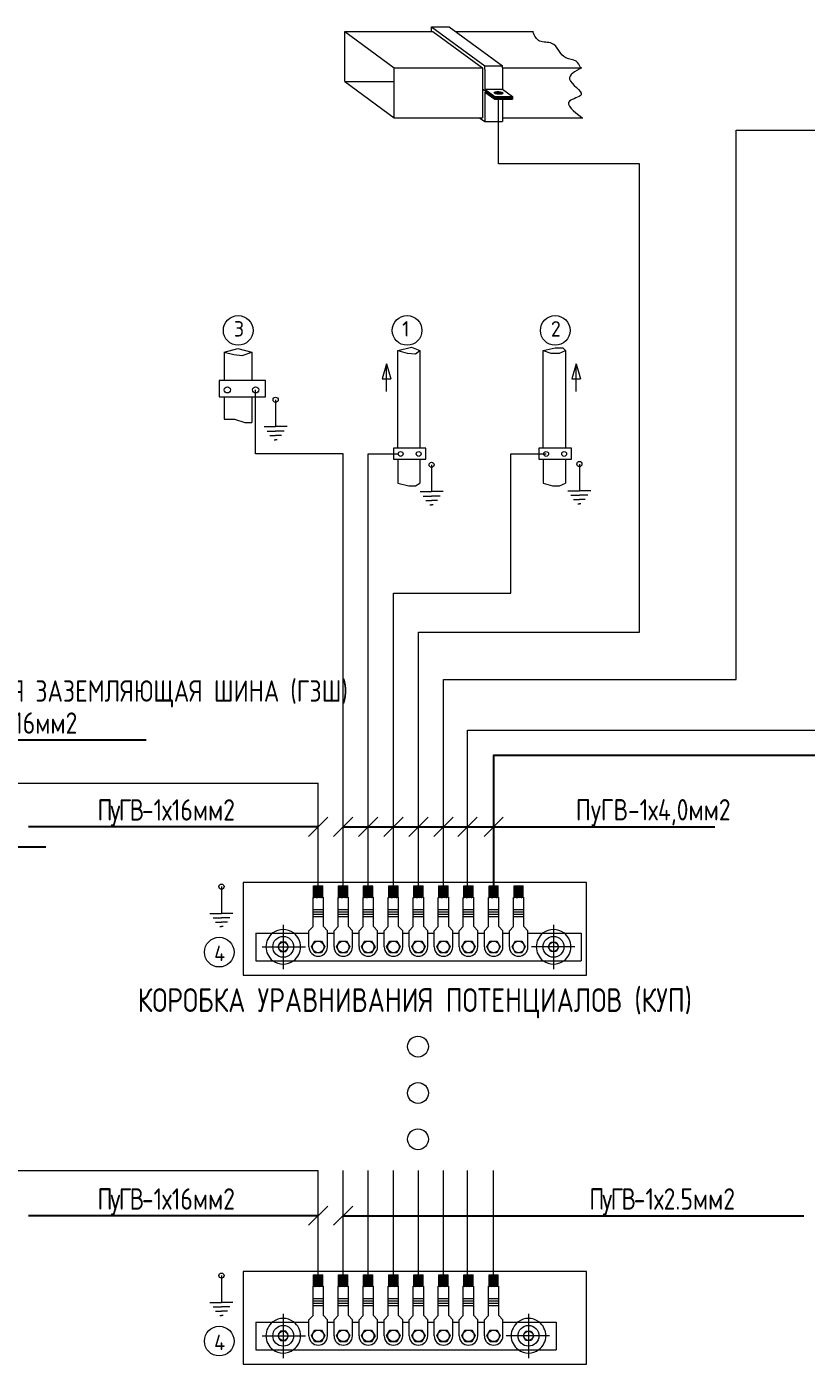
# Model space of a CAD drawing. Header units: millimetres. Extents: x -559267 to 5835, y 0 to 209897.
# Drawn here: x 507.2 to 572.9, y 494.6 to 607.3 of the extents above; entities that cross this region are included whole.
import ezdxf
from ezdxf import colors
from ezdxf.entities.mleader import LeaderData, LeaderLine
from ezdxf.enums import TextEntityAlignment as Align
from ezdxf.math import Vec2, Vec3

# ---------------------------------------------------------------- set-up
doc = ezdxf.new("R2010")
doc.units = ezdxf.units.MM
doc.layers.add('Номер кабеля', color=7, linetype='Continuous', lineweight=20)
doc.styles.add('GOST-2.304_Type-B', font='GOST_Common.ttf')
doc.styles.add('Unecom', font='GOST2304A_0.ttf', dxfattribs={"height": 2.5})

# ---------------------------------------------------------------- blocks, each defined once
blk = doc.blocks.new('_OBLIQUE')
at = {"color": 0, "linetype": 'ByBlock'}
blk.add_line((-0.5, -0.5), (0.5, 0.5), dxfattribs=at)
blk = doc.blocks.new('Схема КУП')
at = {"color": 7}
blk.add_lwpolyline([(-28.48, 35.48), (-38.42, 35.48), (-38.42, 43.1), (-82.88, 43.1), (-82.88, 32.12)], dxfattribs=at)
at = {"layer": 'Номер кабеля', "ltscale": 100}
for p, q in [((-95.44, 104.11, -1137.81), (-91.27, 101.06, -1137.81)), ((-95.44, 99.92, -1137.81), (-95.44, 104.11, -1137.81)), ((-95.44, 104.11, -1137.81), (-88, 104.11, -1137.81)), ((-88.12, 104.52, -1137.81), (-83.63, 101.24, -1137.81)), ((-88.12, 104.52, -1137.81), (-86.64, 104.52, -1137.81)), ((-88.12, 104.11, -1137.81), (-88.12, 104.52, -1137.81)), ((-88, 104.11, -1137.81), (-83.82, 101.06, -1137.81)), ((-86.64, 104.52, -1137.81), (-82.14, 101.24, -1137.81)), ((-86.07, 104.11, -1137.81), (-79.51, 104.11, -1137.81)), ((-91.27, 96.85, -1137.81), (-91.27, 101.06, -1137.81)), ((-91.27, 101.06, -1137.81), (-83.82, 101.06, -1137.81)), ((-83.82, 101.06, -1137.81), (-83.82, 96.85, -1137.81)), ((-83.63, 101.24, -1137.81), (-82.14, 101.24, -1137.81)), ((-83.63, 100.92, -1137.81), (-83.63, 101.24, -1137.81)), ((-83.63, 100.92, -1137.81), (-83.63, 99.25, -1137.81)), ((-82.14, 101.06, -1137.81), (-82.14, 101.24, -1137.81)), ((-82.14, 101.06, -1137.81), (-75.43, 101.06, -1137.81)), ((-82.14, 101.06, -1137.81), (-82.14, 99.25, -1137.81)), ((-95.44, 99.92, -1137.81), (-91.27, 99.92, -1137.81)), ((-95.44, 99.92, -1137.81), (-91.27, 96.85, -1137.81)), ((-83.82, 99.28, -1137.81), (-82.79, 98.52, -1137.81)), ((-83.63, 99.25, -1137.81), (-82.14, 99.25, -1137.81)), ((-83.63, 99.25, -1137.81), (-82.79, 98.64, -1137.81)), ((-82.14, 99.25, -1137.81), (-81.3, 98.64, -1137.81)), ((-83.63, 99.02, -1137.81), (-83.63, 96.71, -1137.81)), ((-83.63, 99.02, -1137.81), (-82.79, 98.41, -1137.81)), ((-82.79, 98.64, -1137.81), (-81.3, 98.64, -1137.81)), ((-82.79, 98.64, -1137.81), (-82.79, 98.52, -1137.81)), ((-82.79, 98.52, -1137.81), (-81.3, 98.52, -1137.81)), ((-82.79, 98.52, -1137.81), (-82.79, 98.41, -1137.81)), ((-82.79, 98.41, -1137.81), (-81.3, 98.41, -1137.81)), ((-82.14, 98.41, -1137.81), (-82.14, 96.53, -1137.81)), ((-81.3, 98.64, -1137.81), (-81.3, 98.52, -1137.81)), ((-81.3, 98.52, -1137.81), (-81.3, 98.41, -1137.81)), ((-91.27, 96.85, -1137.81), (-83.82, 96.85, -1137.81)), ((-84.07, 96.85, -1137.81), (-83.63, 96.53, -1137.81)), ((-83.63, 96.71, -1137.81), (-83.63, 96.53, -1137.81)), ((-83.63, 96.53, -1137.81), (-82.14, 96.53, -1137.81)), ((-82.14, 96.85, -1137.81), (-75.35, 96.85, -1137.81)), ((-105.59, 77.11), (-104.44, 77.4)), ((-105.59, 77.11), (-105.59, 74.7)), ((-105.59, 77.11), (-104.8, 76.89)), ((-104.8, 76.89), (-104.08, 76.82)), ((-104.44, 77.4), (-103.28, 77.11)), ((-104.08, 76.82), (-103.28, 77.11)), ((-103.28, 77.11), (-103.28, 74.7)), ((-90.97, 77.24), (-89.82, 77.53)), ((-90.97, 69.01), (-90.97, 77.24)), ((-90.97, 77.24), (-90.18, 77.02)), ((-90.18, 77.02), (-89.46, 76.95)), ((-89.82, 77.53), (-89.09, 77.24)), ((-89.46, 76.95), (-89.09, 77.24)), ((-89.09, 77.24), (-89.09, 69.01)), ((-78.7, 77.24), (-77.69, 77.46)), ((-78.7, 69.01), (-78.7, 77.24)), ((-78.7, 77.24), (-78.05, 77.02)), ((-78.05, 77.02), (-77.33, 77.02)), ((-77.69, 77.46), (-77.04, 77.46)), ((-77.33, 77.02), (-76.82, 77.24)), ((-77.04, 77.46), (-76.82, 77.24)), ((-76.82, 77.24), (-76.82, 69.01)), ((-91.92, 76.11), (-92.27, 74.86)), ((-91.92, 73.77), (-91.92, 76.11)), ((-91.92, 76.11), (-91.56, 74.86)), ((-75.92, 76.11), (-76.28, 74.86)), ((-75.92, 73.77), (-75.92, 76.11)), ((-75.92, 76.11), (-75.57, 74.86)), ((-102.13, 74.7), (-106.03, 74.7)), ((-106.03, 74.7), (-106.03, 73.33)), ((-102.13, 73.33), (-102.13, 74.7)), ((-92.27, 74.86), (-91.56, 74.86)), ((-76.28, 74.86), (-75.57, 74.86)), ((-106.03, 73.33), (-102.13, 73.33)), ((-105.59, 73.33), (-105.59, 71.45)), ((-103.28, 73.33), (-103.28, 71.16)), ((-101.26, 73.08), (-101.26, 70.82)), ((-105.59, 71.45), (-104.73, 71.45)), ((-104.73, 71.45), (-103.86, 71.16)), ((-103.86, 71.16), (-103.28, 71.16)), ((-102.23, 70.82), (-101.26, 70.82)), ((-101.98, 70.45), (-101.26, 70.45)), ((-101.76, 70.08), (-101.26, 70.08)), ((-100.29, 70.82), (-101.26, 70.82)), ((-100.54, 70.45), (-101.26, 70.45)), ((-100.76, 70.08), (-101.26, 70.08)), ((-101.39, 69.71), (-101.26, 69.71)), ((-101.12, 69.71), (-101.26, 69.71)), ((-91.33, 69.01), (-91.33, 68.07)), ((-88.59, 69.01), (-91.33, 69.01)), ((-88.59, 68.07), (-88.59, 69.01)), ((-76.32, 69.01), (-79.06, 69.01)), ((-79.06, 69.01), (-79.06, 68.07)), ((-76.32, 68.07), (-76.32, 69.01)), ((-91.33, 68.07), (-88.59, 68.07)), ((-90.97, 68.07), (-90.97, 66.05)), ((-89.09, 68.07), (-89.09, 66.05)), ((-79.06, 68.07), (-76.32, 68.07)), ((-78.7, 68.07), (-78.7, 66.05)), ((-76.82, 68.07), (-76.82, 66.05)), ((-75.65, 67.67), (-75.65, 65.41)), ((-88.11, 67.6), (-88.11, 65.34)), ((-90.97, 66.05), (-90.03, 65.83)), ((-90.03, 65.83), (-89.46, 65.83)), ((-89.46, 65.83), (-89.09, 66.05)), ((-78.7, 66.05), (-77.91, 65.83)), ((-77.91, 65.83), (-77.33, 65.83)), ((-77.33, 65.83), (-76.82, 66.05)), ((-76.62, 65.41), (-75.65, 65.41)), ((-74.68, 65.41), (-75.65, 65.41)), ((-89.08, 65.34), (-88.11, 65.34)), ((-88.83, 64.97), (-88.11, 64.97)), ((-88.61, 64.6), (-88.11, 64.6)), ((-87.14, 65.34), (-88.11, 65.34)), ((-87.4, 64.97), (-88.11, 64.97)), ((-87.61, 64.6), (-88.11, 64.6)), ((-76.37, 65.04), (-75.65, 65.04)), ((-76.15, 64.67), (-75.65, 64.67)), ((-75.79, 64.3), (-75.65, 64.3)), ((-74.94, 65.04), (-75.65, 65.04)), ((-75.15, 64.67), (-75.65, 64.67)), ((-75.52, 64.3), (-75.65, 64.3)), ((-88.25, 64.23), (-88.11, 64.23)), ((-87.98, 64.23), (-88.11, 64.23)), ((-135.95, 40.76), (-97.67, 40.76)), ((-97.67, 32.12), (-97.67, 40.76)), ((-105.83, 32.05), (-105.83, 29.79)), ((-98.06, 31.14), (-98.06, 32.12)), ((-98.06, 32.12), (-97.28, 32.12)), ((-97.96, 31.16), (-97.96, 32.12)), ((-97.87, 31.15), (-97.87, 32.12)), ((-97.77, 31.15), (-97.77, 32.12)), ((-97.67, 31.16), (-97.67, 32.12)), ((-97.57, 31.15), (-97.57, 32.12)), ((-97.48, 31.16), (-97.48, 32.12)), ((-97.38, 31.15), (-97.38, 32.12)), ((-97.28, 31.14), (-97.28, 32.12)), ((-95.95, 32.12), (-95.17, 32.12)), ((-95.95, 31.14), (-95.95, 32.12)), ((-95.85, 31.16), (-95.85, 32.12)), ((-95.75, 31.15), (-95.75, 32.12)), ((-95.66, 31.15), (-95.66, 32.12)), ((-95.56, 31.16), (-95.56, 32.12)), ((-95.46, 31.15), (-95.46, 32.12)), ((-95.36, 31.16), (-95.36, 32.12)), ((-95.27, 31.15), (-95.27, 32.12)), ((-95.17, 31.14), (-95.17, 32.12)), ((-93.84, 31.14), (-93.84, 32.12)), ((-93.84, 32.12), (-93.06, 32.12)), ((-93.74, 31.16), (-93.74, 32.12)), ((-93.64, 31.15), (-93.64, 32.12)), ((-93.54, 31.15), (-93.54, 32.12)), ((-93.45, 31.16), (-93.45, 32.12)), ((-93.35, 31.15), (-93.35, 32.12)), ((-93.25, 31.16), (-93.25, 32.12)), ((-93.15, 31.15), (-93.15, 32.12)), ((-93.06, 31.14), (-93.06, 32.12)), ((-91.72, 32.12), (-90.94, 32.12)), ((-91.72, 31.14), (-91.72, 32.12)), ((-91.63, 31.16), (-91.63, 32.12)), ((-91.53, 31.15), (-91.53, 32.12)), ((-91.43, 31.15), (-91.43, 32.12)), ((-91.33, 31.16), (-91.33, 32.12)), ((-91.24, 31.15), (-91.24, 32.12)), ((-91.14, 31.16), (-91.14, 32.12)), ((-91.04, 31.15), (-91.04, 32.12)), ((-90.94, 31.14), (-90.94, 32.12)), ((-89.61, 32.12), (-88.83, 32.12)), ((-89.61, 31.14), (-89.61, 32.12)), ((-89.51, 31.16), (-89.51, 32.12)), ((-89.42, 31.15), (-89.42, 32.12)), ((-89.32, 31.15), (-89.32, 32.12)), ((-89.22, 31.16), (-89.22, 32.12)), ((-89.12, 31.15), (-89.12, 32.12)), ((-89.03, 31.16), (-89.03, 32.12)), ((-88.93, 31.15), (-88.93, 32.12)), ((-88.83, 31.14), (-88.83, 32.12)), ((-87.5, 32.12), (-86.72, 32.12)), ((-87.5, 31.14), (-87.5, 32.12)), ((-87.4, 31.16), (-87.4, 32.12)), ((-87.3, 31.15), (-87.3, 32.12)), ((-87.21, 31.15), (-87.21, 32.12)), ((-87.11, 31.16), (-87.11, 32.12)), ((-87.01, 31.15), (-87.01, 32.12)), ((-86.91, 31.16), (-86.91, 32.12)), ((-86.82, 31.15), (-86.82, 32.12)), ((-86.72, 31.14), (-86.72, 32.12)), ((-85.39, 32.12), (-84.61, 32.12)), ((-85.39, 31.14), (-85.39, 32.12)), ((-85.29, 31.17), (-85.29, 32.12)), ((-85.19, 31.15), (-85.19, 32.12)), ((-85.09, 31.15), (-85.09, 32.12)), ((-85, 31.16), (-85, 32.12)), ((-84.9, 31.15), (-84.9, 32.12)), ((-84.8, 31.16), (-84.8, 32.12)), ((-84.7, 31.15), (-84.7, 32.12)), ((-84.61, 31.14), (-84.61, 32.12)), ((-83.27, 32.12), (-82.49, 32.12)), ((-83.27, 31.14), (-83.27, 32.12)), ((-83.18, 31.17), (-83.18, 32.12)), ((-83.08, 31.15), (-83.08, 32.12)), ((-82.98, 31.15), (-82.98, 32.12)), ((-82.88, 31.16), (-82.88, 32.12)), ((-82.79, 31.15), (-82.79, 32.12)), ((-82.69, 31.16), (-82.69, 32.12)), ((-82.59, 31.15), (-82.59, 32.12)), ((-82.49, 31.14), (-82.49, 32.12)), ((-81.16, 32.12), (-80.38, 32.12)), ((-81.16, 31.14), (-81.16, 32.12)), ((-81.06, 31.17), (-81.06, 32.12)), ((-80.97, 31.15), (-80.97, 32.12)), ((-80.87, 31.15), (-80.87, 32.12)), ((-80.77, 31.16), (-80.77, 32.12)), ((-80.67, 31.15), (-80.67, 32.12)), ((-80.58, 31.16), (-80.58, 32.12)), ((-80.48, 31.15), (-80.48, 32.12)), ((-80.38, 31.14), (-80.38, 32.12)), ((-98.11, 31.15), (-98.02, 31.13)), ((-98.11, 28.68), (-98.11, 31.15)), ((-98.02, 31.13), (-97.95, 31.17)), ((-97.95, 31.17), (-97.88, 31.14)), ((-97.88, 31.14), (-97.86, 31.15)), ((-97.86, 31.15), (-97.74, 31.15)), ((-97.74, 31.15), (-97.71, 31.17)), ((-97.71, 31.17), (-97.56, 31.15)), ((-97.56, 31.15), (-97.53, 31.16)), ((-97.53, 31.16), (-97.45, 31.15)), ((-97.45, 31.15), (-97.39, 31.15)), ((-97.39, 31.15), (-97.34, 31.16)), ((-97.34, 31.16), (-97.29, 31.13)), ((-97.29, 31.13), (-97.23, 31.16)), ((-97.23, 28.68), (-97.23, 31.16)), ((-96, 31.15), (-95.91, 31.13)), ((-96, 28.68), (-96, 31.15)), ((-95.91, 31.13), (-95.84, 31.17)), ((-95.84, 31.17), (-95.77, 31.14)), ((-95.77, 31.14), (-95.74, 31.15)), ((-95.74, 31.15), (-95.63, 31.15)), ((-95.63, 31.15), (-95.59, 31.17)), ((-95.59, 31.17), (-95.45, 31.15)), ((-95.45, 31.15), (-95.42, 31.16)), ((-95.42, 31.16), (-95.33, 31.15)), ((-95.33, 31.15), (-95.28, 31.15)), ((-95.28, 31.15), (-95.23, 31.16)), ((-95.23, 31.16), (-95.18, 31.13)), ((-95.18, 31.13), (-95.12, 31.16)), ((-95.12, 28.68), (-95.12, 31.16)), ((-93.89, 31.15), (-93.8, 31.13)), ((-93.89, 28.68), (-93.89, 31.15)), ((-93.8, 31.13), (-93.73, 31.17)), ((-93.73, 31.17), (-93.66, 31.14)), ((-93.66, 31.14), (-93.63, 31.15)), ((-93.63, 31.15), (-93.52, 31.15)), ((-93.52, 31.15), (-93.48, 31.17)), ((-93.48, 31.17), (-93.34, 31.15)), ((-93.34, 31.15), (-93.3, 31.16)), ((-93.3, 31.16), (-93.22, 31.15)), ((-93.22, 31.15), (-93.17, 31.15)), ((-93.17, 31.15), (-93.12, 31.16)), ((-93.12, 31.16), (-93.07, 31.13)), ((-93.07, 31.13), (-93.01, 31.16)), ((-93.01, 28.68), (-93.01, 31.16)), ((-91.77, 31.15), (-91.68, 31.13)), ((-91.77, 28.68), (-91.77, 31.15)), ((-91.68, 31.13), (-91.61, 31.17)), ((-91.61, 31.17), (-91.55, 31.14)), ((-91.55, 31.14), (-91.52, 31.15)), ((-91.52, 31.15), (-91.41, 31.15)), ((-91.41, 31.15), (-91.37, 31.17)), ((-91.37, 31.17), (-91.23, 31.15)), ((-91.23, 31.15), (-91.19, 31.16)), ((-91.19, 31.16), (-91.11, 31.15)), ((-91.11, 31.15), (-91.05, 31.15)), ((-91.05, 31.15), (-91.01, 31.16)), ((-91.01, 31.16), (-90.95, 31.13)), ((-90.95, 31.13), (-90.9, 31.16)), ((-90.9, 28.68), (-90.9, 31.16)), ((-89.66, 31.15), (-89.57, 31.13)), ((-89.66, 28.68), (-89.66, 31.15)), ((-89.57, 31.13), (-89.5, 31.17)), ((-89.5, 31.17), (-89.43, 31.14)), ((-89.43, 31.14), (-89.41, 31.15)), ((-89.41, 31.15), (-89.29, 31.15)), ((-89.29, 31.15), (-89.26, 31.17)), ((-89.26, 31.17), (-89.11, 31.15)), ((-89.11, 31.15), (-89.08, 31.16)), ((-89.08, 31.16), (-89, 31.15)), ((-89, 31.15), (-88.94, 31.15)), ((-88.94, 31.15), (-88.89, 31.16)), ((-88.89, 31.16), (-88.84, 31.13)), ((-88.78, 28.68), (-88.78, 31.16)), ((-87.55, 31.15), (-87.46, 31.13)), ((-87.55, 28.68), (-87.55, 31.15)), ((-87.46, 31.13), (-87.39, 31.17)), ((-87.39, 31.17), (-87.32, 31.14)), ((-87.32, 31.14), (-87.29, 31.15)), ((-87.29, 31.15), (-87.18, 31.15)), ((-87.18, 31.15), (-87.14, 31.17)), ((-87.14, 31.17), (-87, 31.15)), ((-87, 31.15), (-86.97, 31.16)), ((-86.97, 31.16), (-86.88, 31.15)), ((-86.88, 31.15), (-86.83, 31.15)), ((-86.83, 31.15), (-86.78, 31.16)), ((-86.78, 31.16), (-86.73, 31.13)), ((-86.67, 28.68), (-86.67, 31.16)), ((-85.44, 31.15), (-85.35, 31.13)), ((-85.44, 28.68), (-85.44, 31.15)), ((-85.35, 31.13), (-85.28, 31.17)), ((-85.28, 31.17), (-85.21, 31.14)), ((-85.21, 31.14), (-85.18, 31.15)), ((-85.18, 31.15), (-85.07, 31.15)), ((-85.07, 31.15), (-85.03, 31.17)), ((-85.03, 31.17), (-84.89, 31.15)), ((-84.89, 31.15), (-84.85, 31.16)), ((-84.85, 31.16), (-84.77, 31.15)), ((-84.77, 31.15), (-84.72, 31.15)), ((-84.72, 31.15), (-84.67, 31.16)), ((-84.67, 31.16), (-84.62, 31.13)), ((-84.62, 31.13), (-84.56, 31.16)), ((-84.56, 28.68), (-84.56, 31.16)), ((-83.32, 31.15), (-83.23, 31.13)), ((-83.32, 28.68), (-83.32, 31.15)), ((-83.23, 31.13), (-83.16, 31.17)), ((-83.16, 31.17), (-83.1, 31.14)), ((-83.1, 31.14), (-83.07, 31.15)), ((-83.07, 31.15), (-82.96, 31.15)), ((-82.96, 31.15), (-82.92, 31.17)), ((-82.92, 31.17), (-82.78, 31.15)), ((-82.78, 31.15), (-82.74, 31.16)), ((-82.74, 31.16), (-82.66, 31.15)), ((-82.66, 31.15), (-82.6, 31.15)), ((-82.6, 31.15), (-82.56, 31.16)), ((-82.56, 31.16), (-82.5, 31.13)), ((-82.5, 31.13), (-82.45, 31.16)), ((-82.45, 28.68), (-82.45, 31.16)), ((-81.21, 31.15), (-81.12, 31.13)), ((-81.21, 28.68), (-81.21, 31.15)), ((-81.12, 31.13), (-81.05, 31.17)), ((-81.05, 31.17), (-80.98, 31.14)), ((-80.98, 31.14), (-80.96, 31.15)), ((-80.96, 31.15), (-80.84, 31.15)), ((-80.84, 31.15), (-80.81, 31.17)), ((-80.81, 31.17), (-80.66, 31.15)), ((-80.66, 31.15), (-80.63, 31.16)), ((-80.63, 31.16), (-80.55, 31.15)), ((-80.55, 31.15), (-80.49, 31.15)), ((-80.49, 31.15), (-80.44, 31.16)), ((-80.44, 31.16), (-80.39, 31.13)), ((-80.39, 31.13), (-80.33, 31.16)), ((-80.33, 28.68), (-80.33, 31.16)), ((-106.8, 29.79), (-105.83, 29.79)), ((-106.54, 29.42), (-105.83, 29.42)), ((-104.86, 29.79), (-105.83, 29.79)), ((-105.11, 29.42), (-105.83, 29.42)), ((-97.23, 30.09), (-98.11, 30.09)), ((-97.23, 29.9), (-98.11, 29.9)), ((-97.23, 29.7), (-98.11, 29.7)), ((-97.23, 29.51), (-98.11, 29.51)), ((-95.12, 30.09), (-96, 30.09)), ((-95.12, 29.9), (-96, 29.9)), ((-95.12, 29.7), (-96, 29.7)), ((-95.12, 29.51), (-96, 29.51)), ((-93.01, 30.09), (-93.89, 30.09)), ((-93.01, 29.9), (-93.89, 29.9)), ((-93.01, 29.7), (-93.89, 29.7)), ((-93.01, 29.51), (-93.89, 29.51)), ((-90.9, 30.09), (-91.77, 30.09)), ((-90.9, 29.9), (-91.77, 29.9)), ((-90.9, 29.7), (-91.77, 29.7)), ((-90.9, 29.51), (-91.77, 29.51)), ((-88.78, 30.09), (-89.66, 30.09)), ((-88.78, 29.9), (-89.66, 29.9)), ((-88.78, 29.7), (-89.66, 29.7)), ((-88.78, 29.51), (-89.66, 29.51)), ((-86.67, 30.09), (-87.55, 30.09)), ((-86.67, 29.9), (-87.55, 29.9)), ((-86.67, 29.7), (-87.55, 29.7)), ((-86.67, 29.51), (-87.55, 29.51)), ((-84.56, 30.09), (-85.44, 30.09)), ((-84.56, 29.9), (-85.44, 29.9)), ((-84.56, 29.7), (-85.44, 29.7)), ((-84.56, 29.51), (-85.44, 29.51)), ((-82.45, 30.09), (-83.32, 30.09)), ((-82.45, 29.9), (-83.32, 29.9)), ((-82.45, 29.7), (-83.32, 29.7)), ((-82.45, 29.51), (-83.32, 29.51)), ((-80.33, 30.09), (-81.21, 30.09)), ((-80.33, 29.9), (-81.21, 29.9)), ((-80.33, 29.7), (-81.21, 29.7)), ((-80.33, 29.51), (-81.21, 29.51)), ((-106.33, 29.05), (-105.83, 29.05)), ((-105.96, 28.68), (-105.83, 28.68)), ((-105.33, 29.05), (-105.83, 29.05)), ((-105.69, 28.68), (-105.83, 28.68)), ((-100.62, 28.83), (-100.62, 25.1)), ((-98.45, 28.34), (-98.11, 28.68)), ((-98.45, 26.97), (-98.45, 28.34)), ((-96.89, 28.34), (-97.23, 28.68)), ((-96.89, 26.97), (-96.89, 28.34)), ((-96.34, 28.34), (-96, 28.68)), ((-96.34, 26.97), (-96.34, 28.34)), ((-94.78, 28.34), (-95.12, 28.68)), ((-94.78, 26.97), (-94.78, 28.34)), ((-94.23, 28.34), (-93.89, 28.68)), ((-94.23, 26.97), (-94.23, 28.34)), ((-92.67, 28.34), (-93.01, 28.68)), ((-92.67, 26.97), (-92.67, 28.34)), ((-92.11, 28.34), (-91.77, 28.68)), ((-92.11, 26.97), (-92.11, 28.34)), ((-90.55, 28.34), (-90.9, 28.68)), ((-90.55, 26.97), (-90.55, 28.34)), ((-90, 28.34), (-89.66, 28.68)), ((-90, 26.97), (-90, 28.34)), ((-88.44, 28.34), (-88.78, 28.68)), ((-88.44, 26.97), (-88.44, 28.34)), ((-87.89, 28.34), (-87.55, 28.68)), ((-87.89, 26.97), (-87.89, 28.34)), ((-86.33, 28.34), (-86.67, 28.68)), ((-86.33, 26.97), (-86.33, 28.34)), ((-85.78, 28.34), (-85.44, 28.68)), ((-85.78, 26.97), (-85.78, 28.34)), ((-84.22, 28.34), (-84.56, 28.68)), ((-84.22, 26.97), (-84.22, 28.34)), ((-83.66, 28.34), (-83.32, 28.68)), ((-83.66, 26.97), (-83.66, 28.34)), ((-82.1, 28.34), (-82.45, 28.68)), ((-82.1, 26.97), (-82.1, 28.34)), ((-81.55, 28.34), (-81.21, 28.68)), ((-81.55, 26.97), (-81.55, 28.34)), ((-79.99, 28.34), (-80.33, 28.68)), ((-79.99, 26.97), (-79.99, 28.34)), ((-77.83, 28.83), (-77.83, 25.1)), ((-102.94, 28.13), (-98.45, 28.13)), ((-102.94, 28.13), (-102.94, 25.79)), ((-100.84, 27.37), (-101.07, 26.98)), ((-100.39, 27.37), (-100.84, 27.37)), ((-100.17, 26.98), (-100.39, 27.37)), ((-98.23, 26.97), (-97.95, 27.46)), ((-97.95, 27.46), (-97.39, 27.46)), ((-97.39, 27.46), (-97.11, 26.97)), ((-96.89, 28.13), (-96.34, 28.13)), ((-96.12, 26.97), (-95.84, 27.46)), ((-95.84, 27.46), (-95.28, 27.46)), ((-95.28, 27.46), (-95, 26.97)), ((-94.78, 28.13), (-94.23, 28.13)), ((-94.01, 26.97), (-93.73, 27.46)), ((-93.73, 27.46), (-93.17, 27.46)), ((-93.17, 27.46), (-92.88, 26.97)), ((-92.67, 28.13), (-92.11, 28.13)), ((-91.9, 26.97), (-91.62, 27.46)), ((-91.62, 27.46), (-91.05, 27.46)), ((-91.05, 27.46), (-90.77, 26.97)), ((-90.55, 28.13), (-90, 28.13)), ((-89.78, 26.97), (-89.5, 27.46)), ((-89.5, 27.46), (-88.94, 27.46)), ((-88.94, 27.46), (-88.66, 26.97)), ((-88.44, 28.13), (-87.89, 28.13)), ((-87.67, 26.97), (-87.39, 27.46)), ((-87.39, 27.46), (-86.83, 27.46)), ((-86.83, 27.46), (-86.55, 26.97)), ((-86.33, 28.13), (-85.78, 28.13)), ((-85.56, 26.97), (-85.28, 27.46)), ((-85.28, 27.46), (-84.72, 27.46)), ((-84.72, 27.46), (-84.43, 26.97)), ((-84.22, 28.13), (-83.66, 28.13)), ((-83.45, 26.97), (-83.17, 27.46)), ((-83.17, 27.46), (-82.6, 27.46)), ((-82.6, 27.46), (-82.32, 26.97)), ((-82.1, 28.13), (-81.55, 28.13)), ((-81.33, 26.97), (-81.05, 27.46)), ((-81.05, 27.46), (-80.49, 27.46)), ((-80.49, 27.46), (-80.21, 26.97)), ((-80.02, 28.13), (-75.5, 28.13)), ((-79.99, 28.13), (-79.44, 28.13)), ((-78.28, 26.98), (-78.05, 27.37)), ((-78.05, 27.37), (-77.6, 27.37)), ((-77.94, 28.13), (-75.5, 28.13)), ((-77.6, 27.37), (-77.38, 26.98)), ((-75.5, 28.13), (-75.5, 25.79)), ((-102.4, 26.98), (-98.75, 26.98)), ((-101.07, 26.98), (-100.84, 26.59)), ((-100.84, 26.59), (-100.39, 26.59)), ((-100.39, 26.59), (-100.17, 26.98)), ((-97.95, 26.48), (-98.23, 26.97)), ((-97.39, 26.48), (-97.95, 26.48)), ((-97.11, 26.97), (-97.39, 26.48)), ((-95.84, 26.48), (-96.12, 26.97)), ((-95.28, 26.48), (-95.84, 26.48)), ((-95, 26.97), (-95.28, 26.48)), ((-93.73, 26.48), (-94.01, 26.97)), ((-93.17, 26.48), (-93.73, 26.48)), ((-92.88, 26.97), (-93.17, 26.48)), ((-91.62, 26.48), (-91.9, 26.97)), ((-91.05, 26.48), (-91.62, 26.48)), ((-90.77, 26.97), (-91.05, 26.48)), ((-89.5, 26.48), (-89.78, 26.97)), ((-88.94, 26.48), (-89.5, 26.48)), ((-88.66, 26.97), (-88.94, 26.48)), ((-87.39, 26.48), (-87.67, 26.97)), ((-86.83, 26.48), (-87.39, 26.48)), ((-86.55, 26.97), (-86.83, 26.48)), ((-85.28, 26.48), (-85.56, 26.97)), ((-84.72, 26.48), (-85.28, 26.48)), ((-84.43, 26.97), (-84.72, 26.48)), ((-83.17, 26.48), (-83.45, 26.97)), ((-82.6, 26.48), (-83.17, 26.48)), ((-82.32, 26.97), (-82.6, 26.48)), ((-81.05, 26.48), (-81.33, 26.97)), ((-80.49, 26.48), (-81.05, 26.48)), ((-80.21, 26.97), (-80.49, 26.48)), ((-76.04, 26.98), (-79.69, 26.98)), ((-78.05, 26.59), (-78.28, 26.98)), ((-77.6, 26.59), (-78.05, 26.59)), ((-77.38, 26.98), (-77.6, 26.59)), ((-102.94, 25.79), (-75.5, 25.79)), ((-154.97, 8.13), (-97.67, 8.13)), ((-97.67, -0.66), (-97.67, 8.13)), ((-105.83, -0.73), (-105.83, -2.99)), ((-98.06, -1.64), (-98.06, -0.66)), ((-98.06, -0.66), (-97.28, -0.66)), ((-97.96, -1.62), (-97.96, -0.66)), ((-97.87, -1.63), (-97.87, -0.66)), ((-97.77, -1.63), (-97.77, -0.66)), ((-97.67, -1.62), (-97.67, -0.66)), ((-97.57, -1.63), (-97.57, -0.66)), ((-97.48, -1.62), (-97.48, -0.66)), ((-97.38, -1.63), (-97.38, -0.66)), ((-97.28, -1.64), (-97.28, -0.66)), ((-95.95, -0.66), (-95.17, -0.66)), ((-95.95, -1.64), (-95.95, -0.66)), ((-95.85, -1.62), (-95.85, -0.66)), ((-95.75, -1.63), (-95.75, -0.66)), ((-95.66, -1.63), (-95.66, -0.66)), ((-95.56, -1.62), (-95.56, -0.66)), ((-95.46, -1.63), (-95.46, -0.66)), ((-95.36, -1.62), (-95.36, -0.66)), ((-95.27, -1.63), (-95.27, -0.66)), ((-95.17, -1.64), (-95.17, -0.66)), ((-93.84, -1.64), (-93.84, -0.66)), ((-93.84, -0.66), (-93.06, -0.66)), ((-93.74, -1.62), (-93.74, -0.66)), ((-93.64, -1.63), (-93.64, -0.66)), ((-93.54, -1.63), (-93.54, -0.66)), ((-93.45, -1.62), (-93.45, -0.66)), ((-93.35, -1.63), (-93.35, -0.66)), ((-93.25, -1.62), (-93.25, -0.66)), ((-93.15, -1.63), (-93.15, -0.66)), ((-93.06, -1.64), (-93.06, -0.66)), ((-91.72, -0.66), (-90.94, -0.66)), ((-91.72, -1.64), (-91.72, -0.66)), ((-91.63, -1.62), (-91.63, -0.66)), ((-91.53, -1.63), (-91.53, -0.66)), ((-91.43, -1.63), (-91.43, -0.66)), ((-91.33, -1.62), (-91.33, -0.66)), ((-91.24, -1.63), (-91.24, -0.66)), ((-91.14, -1.62), (-91.14, -0.66)), ((-91.04, -1.63), (-91.04, -0.66)), ((-90.94, -1.64), (-90.94, -0.66)), ((-89.61, -0.66), (-88.83, -0.66)), ((-89.61, -1.64), (-89.61, -0.66)), ((-89.51, -1.62), (-89.51, -0.66)), ((-89.42, -1.63), (-89.42, -0.66)), ((-89.32, -1.63), (-89.32, -0.66)), ((-89.22, -1.62), (-89.22, -0.66)), ((-89.12, -1.63), (-89.12, -0.66)), ((-89.03, -1.62), (-89.03, -0.66)), ((-88.93, -1.63), (-88.93, -0.66)), ((-88.83, -1.64), (-88.83, -0.66)), ((-87.5, -0.66), (-86.72, -0.66)), ((-87.5, -1.64), (-87.5, -0.66)), ((-87.4, -1.62), (-87.4, -0.66)), ((-87.3, -1.63), (-87.3, -0.66)), ((-87.21, -1.63), (-87.21, -0.66)), ((-87.11, -1.62), (-87.11, -0.66)), ((-87.01, -1.63), (-87.01, -0.66)), ((-86.91, -1.62), (-86.91, -0.66)), ((-86.82, -1.63), (-86.82, -0.66)), ((-86.72, -1.64), (-86.72, -0.66)), ((-85.39, -0.66), (-84.61, -0.66)), ((-85.39, -1.64), (-85.39, -0.66)), ((-85.29, -1.61), (-85.29, -0.66)), ((-85.19, -1.63), (-85.19, -0.66)), ((-85.09, -1.63), (-85.09, -0.66)), ((-85, -1.62), (-85, -0.66)), ((-84.9, -1.63), (-84.9, -0.66)), ((-84.8, -1.62), (-84.8, -0.66)), ((-84.7, -1.63), (-84.7, -0.66)), ((-84.61, -1.64), (-84.61, -0.66)), ((-83.27, -0.66), (-82.49, -0.66)), ((-83.27, -1.64), (-83.27, -0.66)), ((-83.18, -1.61), (-83.18, -0.66)), ((-83.08, -1.63), (-83.08, -0.66)), ((-82.98, -1.63), (-82.98, -0.66)), ((-82.88, -1.62), (-82.88, -0.66)), ((-82.79, -1.63), (-82.79, -0.66)), ((-82.69, -1.62), (-82.69, -0.66)), ((-82.59, -1.63), (-82.59, -0.66)), ((-82.49, -1.64), (-82.49, -0.66)), ((-98.11, -1.63), (-98.02, -1.65)), ((-98.11, -4.1), (-98.11, -1.63)), ((-98.02, -1.65), (-97.95, -1.61)), ((-97.95, -1.61), (-97.88, -1.64)), ((-97.88, -1.64), (-97.86, -1.63)), ((-97.86, -1.63), (-97.74, -1.63)), ((-97.74, -1.63), (-97.71, -1.61)), ((-97.71, -1.61), (-97.56, -1.64)), ((-97.56, -1.64), (-97.53, -1.62)), ((-97.53, -1.62), (-97.45, -1.63)), ((-97.45, -1.63), (-97.39, -1.63)), ((-97.39, -1.63), (-97.34, -1.62)), ((-97.34, -1.62), (-97.29, -1.65)), ((-97.29, -1.65), (-97.23, -1.62)), ((-97.23, -4.1), (-97.23, -1.62)), ((-96, -1.63), (-95.91, -1.65)), ((-96, -4.1), (-96, -1.63)), ((-95.91, -1.65), (-95.84, -1.61)), ((-95.84, -1.61), (-95.77, -1.64)), ((-95.77, -1.64), (-95.74, -1.63)), ((-95.74, -1.63), (-95.63, -1.63)), ((-95.63, -1.63), (-95.59, -1.61)), ((-95.59, -1.61), (-95.45, -1.64)), ((-95.45, -1.64), (-95.42, -1.62)), ((-95.42, -1.62), (-95.33, -1.63)), ((-95.33, -1.63), (-95.28, -1.63)), ((-95.28, -1.63), (-95.23, -1.62)), ((-95.23, -1.62), (-95.18, -1.65)), ((-95.18, -1.65), (-95.12, -1.62)), ((-95.12, -4.1), (-95.12, -1.62)), ((-93.89, -1.63), (-93.8, -1.65)), ((-93.89, -4.1), (-93.89, -1.63)), ((-93.8, -1.65), (-93.73, -1.61)), ((-93.73, -1.61), (-93.66, -1.64)), ((-93.66, -1.64), (-93.63, -1.63)), ((-93.63, -1.63), (-93.52, -1.63)), ((-93.52, -1.63), (-93.48, -1.61)), ((-93.48, -1.61), (-93.34, -1.64)), ((-93.34, -1.64), (-93.3, -1.62)), ((-93.3, -1.62), (-93.22, -1.63)), ((-93.22, -1.63), (-93.17, -1.63)), ((-93.17, -1.63), (-93.12, -1.62)), ((-93.12, -1.62), (-93.07, -1.65)), ((-93.07, -1.65), (-93.01, -1.62)), ((-93.01, -4.1), (-93.01, -1.62)), ((-91.77, -1.63), (-91.68, -1.65)), ((-91.77, -4.1), (-91.77, -1.63)), ((-91.68, -1.65), (-91.61, -1.61)), ((-91.61, -1.61), (-91.55, -1.64)), ((-91.55, -1.64), (-91.52, -1.63)), ((-91.52, -1.63), (-91.41, -1.63)), ((-91.41, -1.63), (-91.37, -1.61)), ((-91.37, -1.61), (-91.23, -1.64)), ((-91.23, -1.64), (-91.19, -1.62)), ((-91.19, -1.62), (-91.11, -1.63)), ((-91.11, -1.63), (-91.05, -1.63)), ((-91.05, -1.63), (-91.01, -1.62)), ((-91.01, -1.62), (-90.95, -1.65)), ((-90.95, -1.65), (-90.9, -1.62)), ((-90.9, -4.1), (-90.9, -1.62)), ((-89.66, -1.63), (-89.57, -1.65)), ((-89.66, -4.1), (-89.66, -1.63)), ((-89.57, -1.65), (-89.5, -1.61)), ((-89.5, -1.61), (-89.43, -1.64)), ((-89.43, -1.64), (-89.41, -1.63)), ((-89.41, -1.63), (-89.29, -1.63)), ((-89.29, -1.63), (-89.26, -1.61)), ((-89.26, -1.61), (-89.11, -1.64)), ((-89.11, -1.64), (-89.08, -1.62)), ((-89.08, -1.62), (-89, -1.63)), ((-89, -1.63), (-88.94, -1.63)), ((-88.94, -1.63), (-88.89, -1.62)), ((-88.89, -1.62), (-88.84, -1.65)), ((-88.78, -4.1), (-88.78, -1.62)), ((-87.55, -1.63), (-87.46, -1.65)), ((-87.55, -4.1), (-87.55, -1.63)), ((-87.46, -1.65), (-87.39, -1.61)), ((-87.39, -1.61), (-87.32, -1.64)), ((-87.32, -1.64), (-87.29, -1.63)), ((-87.29, -1.63), (-87.18, -1.63)), ((-87.18, -1.63), (-87.14, -1.61)), ((-87.14, -1.61), (-87, -1.64)), ((-87, -1.64), (-86.97, -1.62)), ((-86.97, -1.62), (-86.88, -1.63)), ((-86.88, -1.63), (-86.83, -1.63)), ((-86.83, -1.63), (-86.78, -1.62)), ((-86.78, -1.62), (-86.73, -1.65)), ((-86.67, -4.1), (-86.67, -1.62)), ((-85.44, -1.63), (-85.35, -1.65)), ((-85.44, -4.1), (-85.44, -1.63)), ((-85.35, -1.65), (-85.28, -1.61)), ((-85.28, -1.61), (-85.21, -1.64)), ((-85.21, -1.64), (-85.18, -1.63)), ((-85.18, -1.63), (-85.07, -1.63)), ((-85.07, -1.63), (-85.03, -1.61)), ((-85.03, -1.61), (-84.89, -1.64)), ((-84.89, -1.64), (-84.85, -1.62)), ((-84.85, -1.62), (-84.77, -1.63)), ((-84.77, -1.63), (-84.72, -1.63)), ((-84.72, -1.63), (-84.67, -1.62)), ((-84.67, -1.62), (-84.62, -1.65)), ((-84.62, -1.65), (-84.56, -1.62)), ((-84.56, -4.1), (-84.56, -1.62)), ((-83.32, -1.63), (-83.23, -1.65)), ((-83.32, -4.1), (-83.32, -1.63)), ((-83.23, -1.65), (-83.16, -1.61)), ((-83.16, -1.61), (-83.1, -1.64)), ((-83.1, -1.64), (-83.07, -1.63)), ((-83.07, -1.63), (-82.96, -1.63)), ((-82.96, -1.63), (-82.92, -1.61)), ((-82.92, -1.61), (-82.78, -1.64)), ((-82.78, -1.64), (-82.74, -1.62)), ((-82.74, -1.62), (-82.66, -1.63)), ((-82.66, -1.63), (-82.6, -1.63)), ((-82.6, -1.63), (-82.56, -1.62)), ((-82.56, -1.62), (-82.5, -1.65)), ((-82.5, -1.65), (-82.45, -1.62)), ((-82.45, -4.1), (-82.45, -1.62)), ((-106.8, -2.99), (-105.83, -2.99)), ((-106.54, -3.36), (-105.83, -3.36)), ((-104.86, -2.99), (-105.83, -2.99)), ((-105.11, -3.36), (-105.83, -3.36)), ((-97.23, -2.69), (-98.11, -2.69)), ((-97.23, -2.89), (-98.11, -2.89)), ((-97.23, -3.08), (-98.11, -3.08)), ((-97.23, -3.28), (-98.11, -3.28)), ((-95.12, -2.69), (-96, -2.69)), ((-95.12, -2.89), (-96, -2.89)), ((-95.12, -3.08), (-96, -3.08)), ((-95.12, -3.28), (-96, -3.28)), ((-93.01, -2.69), (-93.89, -2.69)), ((-93.01, -2.89), (-93.89, -2.89)), ((-93.01, -3.08), (-93.89, -3.08)), ((-93.01, -3.28), (-93.89, -3.28)), ((-90.9, -2.69), (-91.77, -2.69)), ((-90.9, -2.89), (-91.77, -2.89)), ((-90.9, -3.08), (-91.77, -3.08)), ((-90.9, -3.28), (-91.77, -3.28)), ((-88.78, -2.69), (-89.66, -2.69)), ((-88.78, -2.89), (-89.66, -2.89)), ((-88.78, -3.08), (-89.66, -3.08)), ((-88.78, -3.28), (-89.66, -3.28)), ((-86.67, -2.69), (-87.55, -2.69)), ((-86.67, -2.89), (-87.55, -2.89)), ((-86.67, -3.08), (-87.55, -3.08)), ((-86.67, -3.28), (-87.55, -3.28)), ((-84.56, -2.69), (-85.44, -2.69)), ((-84.56, -2.89), (-85.44, -2.89)), ((-84.56, -3.08), (-85.44, -3.08)), ((-84.56, -3.28), (-85.44, -3.28)), ((-82.45, -2.69), (-83.32, -2.69)), ((-82.45, -2.89), (-83.32, -2.89)), ((-82.45, -3.08), (-83.32, -3.08)), ((-82.45, -3.28), (-83.32, -3.28)), ((-106.33, -3.73), (-105.83, -3.73)), ((-105.96, -4.1), (-105.83, -4.1)), ((-105.33, -3.73), (-105.83, -3.73)), ((-105.69, -4.1), (-105.83, -4.1)), ((-100.62, -3.95), (-100.62, -7.68)), ((-98.45, -4.45), (-98.11, -4.1)), ((-98.45, -5.81), (-98.45, -4.45)), ((-96.89, -4.45), (-97.23, -4.1)), ((-96.89, -5.81), (-96.89, -4.45)), ((-96.34, -4.45), (-96, -4.1)), ((-96.34, -5.81), (-96.34, -4.45)), ((-94.78, -4.45), (-95.12, -4.1)), ((-94.78, -5.81), (-94.78, -4.45)), ((-94.23, -4.45), (-93.89, -4.1)), ((-94.23, -5.81), (-94.23, -4.45)), ((-92.67, -4.45), (-93.01, -4.1)), ((-92.67, -5.81), (-92.67, -4.45)), ((-92.11, -4.45), (-91.77, -4.1)), ((-92.11, -5.81), (-92.11, -4.45)), ((-90.55, -4.45), (-90.9, -4.1)), ((-90.55, -5.81), (-90.55, -4.45)), ((-90, -4.45), (-89.66, -4.1)), ((-90, -5.81), (-90, -4.45)), ((-88.44, -4.45), (-88.78, -4.1)), ((-88.44, -5.81), (-88.44, -4.45)), ((-87.89, -4.45), (-87.55, -4.1)), ((-87.89, -5.81), (-87.89, -4.45)), ((-86.33, -4.45), (-86.67, -4.1)), ((-86.33, -5.81), (-86.33, -4.45)), ((-85.78, -4.45), (-85.44, -4.1)), ((-85.78, -5.81), (-85.78, -4.45)), ((-84.22, -4.45), (-84.56, -4.1)), ((-84.22, -5.81), (-84.22, -4.45)), ((-83.66, -4.45), (-83.32, -4.1)), ((-83.66, -5.81), (-83.66, -4.45)), ((-82.1, -4.45), (-82.45, -4.1)), ((-82.1, -5.81), (-82.1, -4.45)), ((-79.94, -3.95), (-79.94, -7.68)), ((-102.94, -4.65), (-98.45, -4.65)), ((-102.94, -4.65), (-102.94, -6.99)), ((-100.84, -5.41), (-101.07, -5.8)), ((-100.39, -5.41), (-100.84, -5.41)), ((-100.17, -5.8), (-100.39, -5.41)), ((-98.23, -5.81), (-97.95, -5.32)), ((-97.95, -5.32), (-97.39, -5.32)), ((-97.39, -5.32), (-97.11, -5.81)), ((-96.89, -4.65), (-96.34, -4.65)), ((-96.12, -5.81), (-95.84, -5.32)), ((-95.84, -5.32), (-95.28, -5.32)), ((-95.28, -5.32), (-95, -5.81)), ((-94.78, -4.65), (-94.23, -4.65)), ((-94.01, -5.81), (-93.73, -5.32)), ((-93.73, -5.32), (-93.17, -5.32)), ((-93.17, -5.32), (-92.88, -5.81)), ((-92.67, -4.65), (-92.11, -4.65)), ((-91.9, -5.81), (-91.62, -5.32)), ((-91.62, -5.32), (-91.05, -5.32)), ((-91.05, -5.32), (-90.77, -5.81)), ((-90.55, -4.65), (-90, -4.65)), ((-89.78, -5.81), (-89.5, -5.32)), ((-89.5, -5.32), (-88.94, -5.32)), ((-88.94, -5.32), (-88.66, -5.81)), ((-88.44, -4.65), (-87.89, -4.65)), ((-87.67, -5.81), (-87.39, -5.32)), ((-87.39, -5.32), (-86.83, -5.32)), ((-86.83, -5.32), (-86.55, -5.81)), ((-86.33, -4.65), (-85.78, -4.65)), ((-85.56, -5.81), (-85.28, -5.32)), ((-85.28, -5.32), (-84.72, -5.32)), ((-84.72, -5.32), (-84.43, -5.81)), ((-84.22, -4.65), (-83.66, -4.65)), ((-83.45, -5.81), (-83.17, -5.32)), ((-83.17, -5.32), (-82.6, -5.32)), ((-82.6, -5.32), (-82.32, -5.81)), ((-82.13, -4.65), (-77.61, -4.65)), ((-82.1, -4.65), (-81.55, -4.65)), ((-80.39, -5.8), (-80.16, -5.41)), ((-80.16, -5.41), (-79.71, -5.41)), ((-80.06, -4.65), (-77.61, -4.65)), ((-79.71, -5.41), (-79.49, -5.8)), ((-77.61, -4.65), (-77.61, -6.99)), ((-102.4, -5.8), (-98.75, -5.8)), ((-101.07, -5.8), (-100.84, -6.19)), ((-100.84, -6.19), (-100.39, -6.19)), ((-100.39, -6.19), (-100.17, -5.8)), ((-97.95, -6.3), (-98.23, -5.81)), ((-97.39, -6.3), (-97.95, -6.3)), ((-97.11, -5.81), (-97.39, -6.3)), ((-95.84, -6.3), (-96.12, -5.81)), ((-95.28, -6.3), (-95.84, -6.3)), ((-95, -5.81), (-95.28, -6.3)), ((-93.73, -6.3), (-94.01, -5.81)), ((-93.17, -6.3), (-93.73, -6.3)), ((-92.88, -5.81), (-93.17, -6.3)), ((-91.62, -6.3), (-91.9, -5.81)), ((-91.05, -6.3), (-91.62, -6.3)), ((-90.77, -5.81), (-91.05, -6.3)), ((-89.5, -6.3), (-89.78, -5.81)), ((-88.94, -6.3), (-89.5, -6.3)), ((-88.66, -5.81), (-88.94, -6.3)), ((-87.39, -6.3), (-87.67, -5.81)), ((-86.83, -6.3), (-87.39, -6.3)), ((-86.55, -5.81), (-86.83, -6.3)), ((-85.28, -6.3), (-85.56, -5.81)), ((-84.72, -6.3), (-85.28, -6.3)), ((-84.43, -5.81), (-84.72, -6.3)), ((-83.17, -6.3), (-83.45, -5.81)), ((-82.6, -6.3), (-83.17, -6.3)), ((-82.32, -5.81), (-82.6, -6.3)), ((-78.16, -5.8), (-81.81, -5.8)), ((-80.16, -6.19), (-80.39, -5.8)), ((-79.71, -6.19), (-80.16, -6.19)), ((-79.49, -5.8), (-79.71, -6.19)), ((-102.94, -6.99), (-77.61, -6.99))]:
    blk.add_line(p, q, dxfattribs=at)
at = {"layer": 'Номер кабеля', "ltscale": 100, "flags": 128}
for points in [[(-89.22, 32.12), (-89.22, 53.5), (-70.57, 53.5), (-70.57, 92.96), (-82.46, 92.96), (-82.46, 98.41)], [(-87.11, 32.12), (-87.11, 49.51), (-62.44, 49.51), (-62.44, 95.81), (-52.26, 95.81)], [(-95.56, 32.12), (-95.56, 68.52), (-102.95, 68.52), (-102.95, 73.92)], [(-93.45, 32.12), (-93.45, 68.52), (-90.93, 68.52)], [(-91.33, 32.12), (-91.33, 56.79), (-81.42, 56.79), (-81.42, 68.52), (-78.45, 68.52)], [(-95.56, -0.66), (-95.56, 8.13)], [(-93.45, -0.66), (-93.45, 8.13)], [(-91.33, -0.66), (-91.33, 8.13)], [(-89.22, -0.66), (-89.22, 8.13)], [(-87.11, -0.66), (-87.11, 8.13)], [(-82.88, -0.66), (-82.88, 8.13)]]:
    blk.add_lwpolyline(points, dxfattribs=at)
at = {"layer": 'Номер кабеля', "ltscale": 100}
for points in [[(-85.09, 32.12), (-85.09, 45.23), (-54.21, 45.23), (-54.21, 62.19), (-21.91, 62.19)], [(-85.09, -0.66), (-85.09, 8.13)]]:
    blk.add_lwpolyline(points, dxfattribs=at)
at = {"layer": 'Номер кабеля', "linetype": 'ByBlock', "lineweight": -2, "ltscale": 100}
for points in [[(-95.56, 37.1), (-75.26, 37.1)], [(-93.45, 37.1), (-75.26, 37.1)], [(-91.33, 37.1), (-75.26, 37.1)], [(-89.22, 37.1), (-75.26, 37.1)], [(-87.11, 37.1), (-75.26, 37.1)], [(-85.09, 37.1), (-75.26, 37.1)], [(-82.88, 37.1), (-75.26, 37.1)], [(-75.26, 37.1), (-64.24, 37.1)]]:
    blk.add_lwpolyline(points, dxfattribs=at)
at = {"layer": 'Номер кабеля', "ltscale": 100, "flags": 128}
for points in [[(-104, 24.58), (-75.06, 24.58), (-75.06, 32.39), (-104, 32.39)], [(-104, -8.2), (-75.06, -8.2), (-75.06, -0.39), (-104, -0.39)]]:
    blk.add_lwpolyline(points, close=True, dxfattribs=at)
at = {"layer": 'Номер кабеля', "ltscale": 100}
for centre, radius in [((-104.42, 78.93), 1.25), ((-90.18, 78.93), 1.25), ((-77.69, 78.93), 1.25), ((-105.33, 73.92), 0.26), ((-102.95, 73.92), 0.26), ((-101.26, 73.08), 0.217), ((-90.72, 68.52), 0.205), ((-89.2, 68.52), 0.205), ((-88.11, 67.6), 0.217), ((-78.45, 68.52), 0.205), ((-76.93, 68.52), 0.205), ((-75.65, 67.67), 0.217), ((-105.83, 32.05), 0.217), ((-106.02, 26.53), 1.25), ((-100.62, 26.98), 0.878), ((-100.62, 26.98), 0.39), ((-97.67, 26.97), 0.487), ((-95.56, 26.97), 0.487), ((-93.45, 26.97), 0.487), ((-91.33, 26.97), 0.487), ((-89.22, 26.97), 0.487), ((-87.11, 26.97), 0.487), ((-85, 26.97), 0.487), ((-82.88, 26.97), 0.487), ((-80.77, 26.97), 0.487), ((-77.83, 26.98), 0.878), ((-77.83, 26.98), 0.39), ((-89.26, 18.57), 0.878), ((-89.26, 14.66), 0.878), ((-89.26, 10.76), 0.878), ((-105.83, -0.73), 0.217), ((-106.02, -6.25), 1.25), ((-100.62, -5.8), 0.878), ((-100.62, -5.8), 0.39), ((-97.67, -5.81), 0.487), ((-95.56, -5.81), 0.487), ((-93.45, -5.81), 0.487), ((-91.33, -5.81), 0.487), ((-89.22, -5.81), 0.487), ((-87.11, -5.81), 0.487), ((-85, -5.81), 0.487), ((-82.88, -5.81), 0.487), ((-79.94, -5.8), 0.878), ((-79.94, -5.8), 0.39)]:
    blk.add_circle(centre, radius, dxfattribs=at)
for centre, radius, start, end in [((-100.62, 26.98), 1.46, 53.1301, 126.8699), ((-77.83, 26.98), 1.46, 53.1301, 126.8699), ((-100.62, 26.98), 1.46, 126.8699, 233.1301), ((-100.62, 26.98), 1.46, 306.8699, 53.1301), ((-77.83, 26.98), 1.46, 126.8699, 233.1301), ((-77.83, 26.98), 1.46, 306.8699, 53.1301), ((-97.67, 26.97), 0.78, 180, 0), ((-95.56, 26.97), 0.78, 180, 0), ((-93.45, 26.97), 0.78, 180, 0), ((-91.33, 26.97), 0.78, 180, 0), ((-89.22, 26.97), 0.78, 180, 0), ((-87.11, 26.97), 0.78, 180, 0), ((-85, 26.97), 0.78, 180, 0), ((-82.88, 26.97), 0.78, 180, 0), ((-80.77, 26.97), 0.78, 180, 0), ((-100.62, 26.98), 1.46, 233.1301, 306.8699), ((-77.83, 26.98), 1.46, 233.1301, 306.8699), ((-100.62, -5.8), 1.46, 53.1301, 126.8699), ((-79.94, -5.8), 1.46, 53.1301, 126.8699), ((-100.62, -5.8), 1.46, 126.8699, 233.1301), ((-100.62, -5.8), 1.46, 306.8699, 53.1301), ((-79.94, -5.8), 1.46, 126.8699, 233.1301), ((-79.94, -5.8), 1.46, 306.8699, 53.1301), ((-97.67, -5.81), 0.78, 180, 0), ((-95.56, -5.81), 0.78, 180, 0), ((-93.45, -5.81), 0.78, 180, 0), ((-91.33, -5.81), 0.78, 180, 0), ((-89.22, -5.81), 0.78, 180, 0), ((-87.11, -5.81), 0.78, 180, 0), ((-85, -5.81), 0.78, 180, 0), ((-82.88, -5.81), 0.78, 180, 0), ((-100.62, -5.8), 1.46, 233.1301, 306.8699), ((-79.94, -5.8), 1.46, 233.1301, 306.8699)]:
    blk.add_arc(centre, radius, start, end, dxfattribs=at)
blk.add_ellipse((-82.46, 98.94, -1137.81), major_axis=(0.37, -0.026), ratio=0.303326, dxfattribs=at)
blk.add_ellipse((-82.47, 98.83, -1137.81), major_axis=(0.37, -0.026), ratio=0.303326, start_param=0.523599, end_param=2.617994, dxfattribs=at)
for points in [[(-75.53, 101.02, -1137.81), (-75.92, 101.61, -1137.81), (-76.8, 101.9, -1137.81), (-77.97, 103.12, -1137.81), (-79, 103.31, -1137.81), (-79.58, 104.09, -1137.81)], [(-75.46, 101.05, -1137.81), (-76.48, 100.1, -1137.81), (-75.51, 98.79, -1137.81), (-76.48, 98.26, -1137.81), (-75.43, 96.86, -1137.81)]]:
    blk.add_spline(points, degree=3, dxfattribs=at)
at = {"layer": 'Номер кабеля', "lineweight": -2, "ltscale": 100, "xscale": 1.625, "yscale": 1.625, "zscale": 1.625}
for p, rotation in [((-95.56, 37.1), 180), ((-93.45, 37.1), 180), ((-91.33, 37.1), 180), ((-89.22, 37.1), 179.9999999999969), ((-87.11, 37.1), 180), ((-85.09, 37.1), 180), ((-82.88, 37.1), 180)]:
    blk.add_blockref('_OBLIQUE', p, dxfattribs=dict(at, rotation=rotation))
at = {"layer": 'Номер кабеля', "ltscale": 100, "style": 'GOST-2.304_Type-B'}
for s, p in [('3', (-104.79, 78.41)), ('1', (-90.6, 78.41)), ('2', (-78.06, 78.41)), ('4', (-106.45, 25.78)), ('4', (-106.45, -7))]:
    blk.add_text(s, height=1.3, dxfattribs=at).set_placement(p)
at = {"layer": 'Номер кабеля', "ltscale": 100, "style": 'Unecom'}
for s, height, p in [('ГЛАВНАЯ ЗАЗЕМЛЯЮЩАЯ ШИНА (ГЗШ)', 1.8, (-113.13, 47.64)), ('КОРОБКА УРАВНИВАНИЯ ПОТЕНЦИАЛОВ (КУП)', 2, (-89.53, 21.49))]:
    blk.add_text(s, height=height, dxfattribs=at).set_placement(p, align=Align.CENTER)
at = {"layer": 'Номер кабеля', "ltscale": 100, "insert": (-69.43, 39.43), "char_height": 1.8, "width": 32.9482, "attachment_point": 2, "style": 'Unecom'}
blk.add_mtext('{\\C0;ПуГВ}-1х4,0мм2', dxfattribs=at)
at = {"layer": 'Номер кабеля', "ltscale": 100}
ml = blk.add_multileader_mtext('Standard', dxfattribs=at)
ml.set_content('{\\T0.8;\\C0;ПуГВ}-1х16мм2', color=256, style='Unecom')
ml.set_leader_properties()
ml.set_arrow_properties(name='OBLIQUE')
ml.build(insert=Vec2(0, 0))
ml.multileader.update_dxf_attribs({"has_dogleg": 0, "text_left_attachment_type": 6, "text_right_attachment_type": 6, "dogleg_length": 50, "arrow_head_size": 1.62})
ctx = ml.context
ctx.base_point, ctx.char_height, ctx.arrow_head_size, ctx.landing_gap_size, ctx.plane_origin = Vec3(-130.02, 44.43), 1.8, 1.62, 0.65, Vec3(-16.76, 59.34)
ctx.left_attachment, ctx.right_attachment, ctx.text_align_type = 6, 6, 1
notes = []
notes.append((ctx, [(0, (1, 1, 0), (-130.35, 44.43), (1, 0), 0.325, [(3, [(-135.95, 44.43)], 0, [])])]))
ctx.mtext.insert, ctx.mtext.alignment, ctx.mtext.line_spacing_style, ctx.mtext.flow_direction = Vec3(-123.78, 46.74), 2, 2, 5
ml = blk.add_multileader_mtext('Standard', dxfattribs=at)
ml.set_content('{\\T0.8;\\C0;ПуГВ}-1х16мм2', color=256, style='Unecom')
ml.set_leader_properties()
ml.set_arrow_properties(name='OBLIQUE')
ml.build(insert=Vec2(0, 0))
ml.multileader.update_dxf_attribs({"has_dogleg": 0, "text_left_attachment_type": 6, "text_right_attachment_type": 6, "dogleg_length": 50, "arrow_head_size": 1.62})
ctx = ml.context
ctx.base_point, ctx.char_height, ctx.arrow_head_size, ctx.landing_gap_size, ctx.plane_origin = Vec3(-116.74, 37.1), 1.8, 1.62, 0.65, Vec3(-2.34, 22.19)
ctx.left_attachment, ctx.right_attachment, ctx.text_align_type = 6, 6, 1
notes.append((ctx, [(1, (1, 1, 0), (-103.92, 37.1), (-1, 0), 0.325, [(3, [(-97.67, 37.1)], 0, [])])]))
ctx.mtext.insert, ctx.mtext.alignment, ctx.mtext.line_spacing_style, ctx.mtext.flow_direction = Vec3(-110.49, 39.42), 2, 2, 5
ml = blk.add_multileader_mtext('Standard', dxfattribs=at)
ml.set_content('{\\T0.8;\\C0;ПуГВ}-1х16мм2\\Pк стойке СКС', color=256, style='Unecom')
ml.set_leader_properties()
ml.set_arrow_properties(name='OBLIQUE')
ml.build(insert=Vec2(0, 0))
ml.multileader.update_dxf_attribs({"has_dogleg": 0, "text_left_attachment_type": 6, "text_right_attachment_type": 6, "dogleg_length": 50, "arrow_head_size": 1.62})
ctx = ml.context
ctx.base_point, ctx.char_height, ctx.arrow_head_size, ctx.landing_gap_size, ctx.plane_origin = Vec3(-138.47, 35.41), 1.8, 1.62, 0.65, Vec3(-25.21, 50.33)
ctx.left_attachment, ctx.right_attachment, ctx.text_align_type = 6, 6, 1
notes.append((ctx, [(0, (1, 1, 0), (-138.8, 35.41), (1, 0), 0.325, [(3, [(-144.4, 35.41)], 0, [])])]))
ctx.mtext.insert, ctx.mtext.alignment, ctx.mtext.line_spacing_style, ctx.mtext.flow_direction = Vec3(-131.82, 37.57), 2, 2, 5
ml = blk.add_multileader_mtext('Standard', dxfattribs=at)
ml.set_content('{\\T0.8;\\C0;ПуГВ}-1х16мм2', color=256, style='Unecom')
ml.set_leader_properties()
ml.set_arrow_properties(name='OBLIQUE')
ml.build(insert=Vec2(0, 0))
ml.multileader.update_dxf_attribs({"has_dogleg": 0, "text_left_attachment_type": 6, "text_right_attachment_type": 6, "dogleg_length": 50, "arrow_head_size": 1.62})
ctx = ml.context
ctx.base_point, ctx.char_height, ctx.arrow_head_size, ctx.landing_gap_size, ctx.plane_origin = Vec3(-116.74, 4.32), 1.8, 1.62, 0.65, Vec3(-2.34, -10.59)
ctx.left_attachment, ctx.right_attachment, ctx.text_align_type = 6, 6, 1
notes.append((ctx, [(1, (1, 1, 0), (-103.92, 4.32), (-1, 0), 0.325, [(3, [(-97.67, 4.32)], 0, [])])]))
ctx.mtext.insert, ctx.mtext.alignment, ctx.mtext.line_spacing_style, ctx.mtext.flow_direction = Vec3(-110.49, 6.63), 2, 2, 5
ml = blk.add_multileader_mtext('Standard', dxfattribs=at)
ml.set_content('{\\T0.8;\\C0;ПуГВ}-1х2.5мм2', color=256, style='Unecom')
ml.set_leader_properties()
ml.set_arrow_properties(name='OBLIQUE')
ml.build(insert=Vec2(0, 0))
ml.multileader.update_dxf_attribs({"has_dogleg": 0, "text_left_attachment_type": 6, "text_right_attachment_type": 6, "dogleg_length": 50, "arrow_head_size": 1.62})
ctx = ml.context
ctx.base_point, ctx.char_height, ctx.arrow_head_size, ctx.landing_gap_size, ctx.plane_origin = Vec3(-75.26, 4.32), 1.8, 1.62, 0.65, Vec3(29.88, -12.45)
ctx.left_attachment, ctx.right_attachment, ctx.text_align_type = 6, 6, 1
notes.append((ctx, [(0, (1, 1, 0), (-75.59, 4.32), (1, 0), 0.325, [(6, [(-95.56, 4.32), (-93.45, 4.32), (-91.33, 4.32), (-89.22, 4.32), (-87.11, 4.32), (-85.09, 4.32), (-82.88, 4.32)], 0, [])])]))
ctx.mtext.insert, ctx.mtext.alignment, ctx.mtext.line_spacing_style, ctx.mtext.flow_direction = Vec3(-68.67, 6.63), 2, 2, 5
for ctx, leaders in notes:
    for number, flags, end, landing, length, lines in leaders:
        leader = LeaderData()
        leader.index, (leader.has_last_leader_line, leader.has_dogleg_vector, leader.attachment_direction) = number, flags
        leader.last_leader_point, leader.dogleg_vector, leader.dogleg_length = Vec3(end), Vec3(landing), length
        for number, points, colour, breaks in lines:
            line = LeaderLine()
            line.index, line.vertices, line.color, line.breaks = number, Vec3.list(points), colors.encode_raw_color(colour), breaks
            leader.lines.append(line)
        ctx.leaders.append(leader)

msp = doc.modelspace()

# ---------------------------------------------------------------- block references
msp.add_blockref('Схема КУП', (629.45, 502.79))

doc.saveas('drawing.dxf')
